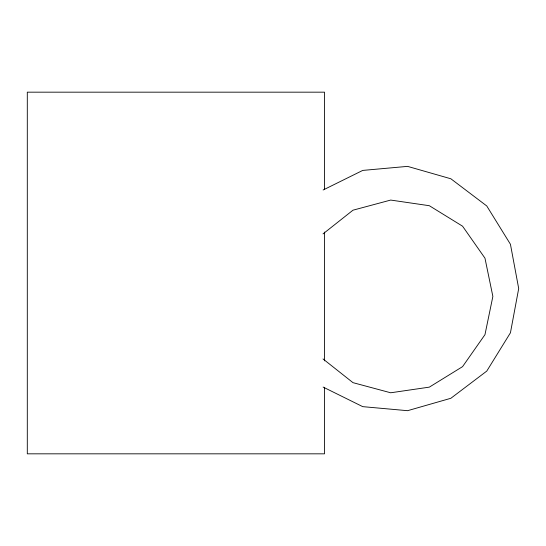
<?xml version="1.0" encoding="UTF-8"?>
<svg xmlns="http://www.w3.org/2000/svg" width="546" height="546" viewBox="0 0 546 546"><rect width="100%" height="100%" fill="white"/><g stroke="black" fill="none" stroke-linecap="round" stroke-linejoin="round"><path stroke-width="0.82" d="M323.034 233.893L352.982 210.19L390.697 200.068L429.333 205.712L462.571 226.201L484.971 258.183L492.867 296.423L484.971 334.657L462.571 366.639L429.333 387.134L390.697 392.779L352.982 382.657L323.034 358.947M323.13 189.988L362.735 170.413L407.582 166.373L450.866 178.781L486.766 205.965L510.435 244.267L518.7 288.534L510.435 332.794L486.766 371.096L450.866 398.28L407.582 410.688L362.735 406.647L323.13 387.073M324.515 189.407L324.515 92.172L27.3 92.172L27.3 453.828L324.515 453.828L324.515 387.298M324.515 232.057L324.515 360.858"/></g></svg>
